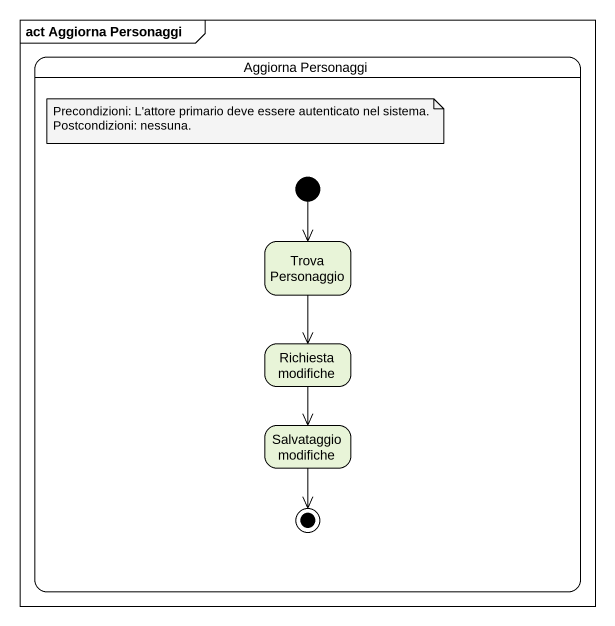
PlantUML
@startuml
mainframe act Aggiorna Personaggi
hide empty description
state "Aggiorna Personaggi" as Aggiorna_Personaggi {
  state "Trova Personaggio" as Trova_Personaggio
  state "Richiesta modifiche" as Richiesta_modifiche
  state "Salvataggio modifiche" as Salvataggio_modifiche
  [*] --> Trova_Personaggio
  Salvataggio_modifiche --> [*]
}
Trova_Personaggio --> Richiesta_modifiche
Richiesta_modifiche --> Salvataggio_modifiche
note as N1
  Precondizioni: L'attore primario deve essere autenticato nel sistema.
  Postcondizioni: nessuna.
end note
@enduml
